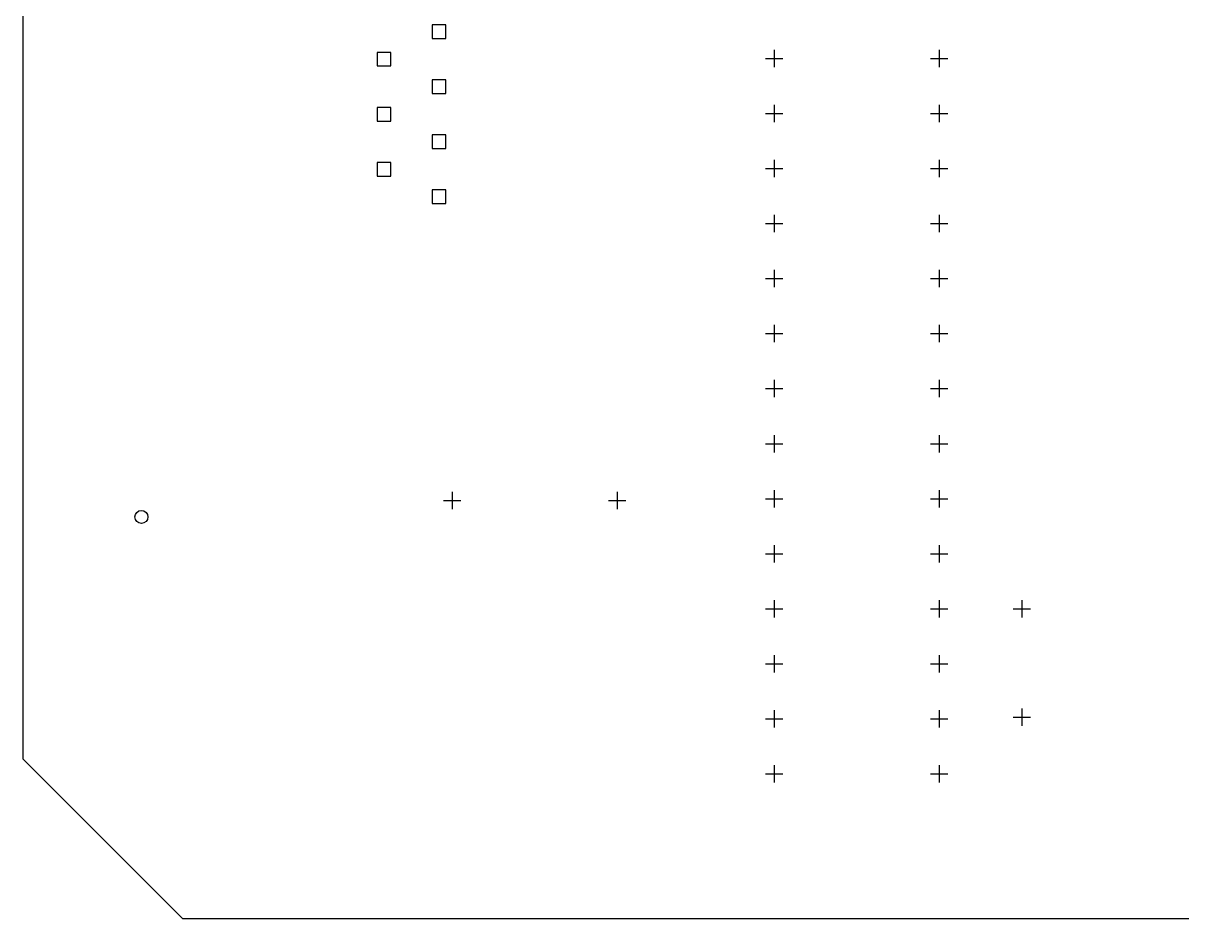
# Model space of a CAD drawing. Extents: x 49 to 158, y -170 to -45.
# Drawn here: x 49.7 to 103.2, y -148.3 to -107 of the extents above; entities that cross this region are included whole.
import ezdxf

# ---------------------------------------------------------------- set-up
doc = ezdxf.new("R2010")
doc.units = 0
doc.layers.add('BLACK', color=7, linetype='CONTINUOUS')

msp = doc.modelspace()

# ---------------------------------------------------------------- linework, layer by layer
at = {"layer": 'BLACK', "linetype": 'CONTINUOUS'}
for p, q in [((49.657, -140.97), (49.657, -52.324)), ((69.1647, -107.086), (68.5361, -107.086)), ((68.5361, -107.086), (68.5361, -107.714)), ((69.1647, -107.714), (69.1647, -107.086)), ((68.5361, -107.714), (69.1647, -107.714)), ((66.6247, -108.356), (65.9961, -108.356)), ((65.9961, -108.356), (65.9961, -108.984)), ((66.6247, -108.984), (66.6247, -108.356)), ((84.328, -108.232), (84.328, -109.032)), ((91.948, -108.232), (91.948, -109.032)), ((65.9961, -108.984), (66.6247, -108.984)), ((83.928, -108.632), (84.728, -108.632)), ((91.548, -108.632), (92.348, -108.632)), ((69.1647, -109.626), (68.5361, -109.626)), ((68.5361, -109.626), (68.5361, -110.254)), ((69.1647, -110.254), (69.1647, -109.626)), ((68.5361, -110.254), (69.1647, -110.254)), ((66.6247, -110.896), (65.9961, -110.896)), ((65.9961, -110.896), (65.9961, -111.524)), ((66.6247, -111.524), (66.6247, -110.896)), ((83.928, -111.172), (84.728, -111.172)), ((84.328, -110.772), (84.328, -111.572)), ((91.548, -111.172), (92.348, -111.172)), ((91.948, -110.772), (91.948, -111.572)), ((65.9961, -111.524), (66.6247, -111.524)), ((69.1647, -112.166), (68.5361, -112.166)), ((68.5361, -112.166), (68.5361, -112.794)), ((69.1647, -112.794), (69.1647, -112.166)), ((68.5361, -112.794), (69.1647, -112.794)), ((84.328, -113.312), (84.328, -114.112)), ((91.948, -113.312), (91.948, -114.112)), ((66.6247, -113.436), (65.9961, -113.436)), ((65.9961, -113.436), (65.9961, -114.064)), ((66.6247, -114.064), (66.6247, -113.436)), ((83.928, -113.712), (84.728, -113.712)), ((91.548, -113.712), (92.348, -113.712)), ((65.9961, -114.064), (66.6247, -114.064)), ((69.1647, -114.706), (68.5361, -114.706)), ((68.5361, -114.706), (68.5361, -115.334)), ((69.1647, -115.334), (69.1647, -114.706)), ((68.5361, -115.334), (69.1647, -115.334)), ((84.328, -115.852), (84.328, -116.652)), ((91.948, -115.852), (91.948, -116.652)), ((83.928, -116.252), (84.728, -116.252)), ((91.548, -116.252), (92.348, -116.252)), ((84.328, -118.392), (84.328, -119.192)), ((91.948, -118.392), (91.948, -119.192)), ((83.928, -118.792), (84.728, -118.792)), ((91.548, -118.792), (92.348, -118.792)), ((83.928, -121.332), (84.728, -121.332)), ((84.328, -120.932), (84.328, -121.732)), ((91.548, -121.332), (92.348, -121.332)), ((91.948, -120.932), (91.948, -121.732)), ((84.328, -123.472), (84.328, -124.272)), ((91.948, -123.472), (91.948, -124.272)), ((83.928, -123.872), (84.728, -123.872)), ((91.548, -123.872), (92.348, -123.872)), ((84.328, -126.012), (84.328, -126.812)), ((91.948, -126.012), (91.948, -126.812)), ((83.928, -126.412), (84.728, -126.412)), ((91.548, -126.412), (92.348, -126.412)), ((69.469, -128.632), (69.469, -129.432)), ((77.089, -128.632), (77.089, -129.432)), ((84.328, -128.552), (84.328, -129.352)), ((91.948, -128.552), (91.948, -129.352)), ((69.069, -129.032), (69.869, -129.032)), ((76.689, -129.032), (77.489, -129.032)), ((83.928, -128.952), (84.728, -128.952)), ((91.548, -128.952), (92.348, -128.952)), ((83.928, -131.492), (84.728, -131.492)), ((84.328, -131.092), (84.328, -131.892)), ((91.548, -131.492), (92.348, -131.492)), ((91.948, -131.092), (91.948, -131.892)), ((84.328, -133.632), (84.328, -134.432)), ((91.948, -133.632), (91.948, -134.432)), ((95.758, -133.632), (95.758, -134.432)), ((83.928, -134.032), (84.728, -134.032)), ((91.548, -134.032), (92.348, -134.032)), ((95.358, -134.032), (96.158, -134.032)), ((84.328, -136.172), (84.328, -136.972)), ((91.948, -136.172), (91.948, -136.972)), ((83.928, -136.572), (84.728, -136.572)), ((91.548, -136.572), (92.348, -136.572)), ((84.328, -138.712), (84.328, -139.512)), ((91.948, -138.712), (91.948, -139.512)), ((95.358, -139.032), (96.158, -139.032)), ((95.758, -138.632), (95.758, -139.432)), ((83.928, -139.112), (84.728, -139.112)), ((91.548, -139.112), (92.348, -139.112)), ((57.023, -148.336), (49.657, -140.97)), ((83.928, -141.652), (84.728, -141.652)), ((84.328, -141.252), (84.328, -142.052)), ((91.548, -141.652), (92.348, -141.652)), ((91.948, -141.252), (91.948, -142.052)), ((150.749, -148.336), (57.023, -148.336))]:
    msp.add_line(p, q, dxfattribs=at)
at = {"layer": 'BLACK'}
msp.add_circle((55.118, -129.794), 0.3, dxfattribs=at)

doc.saveas('drawing.dxf')
